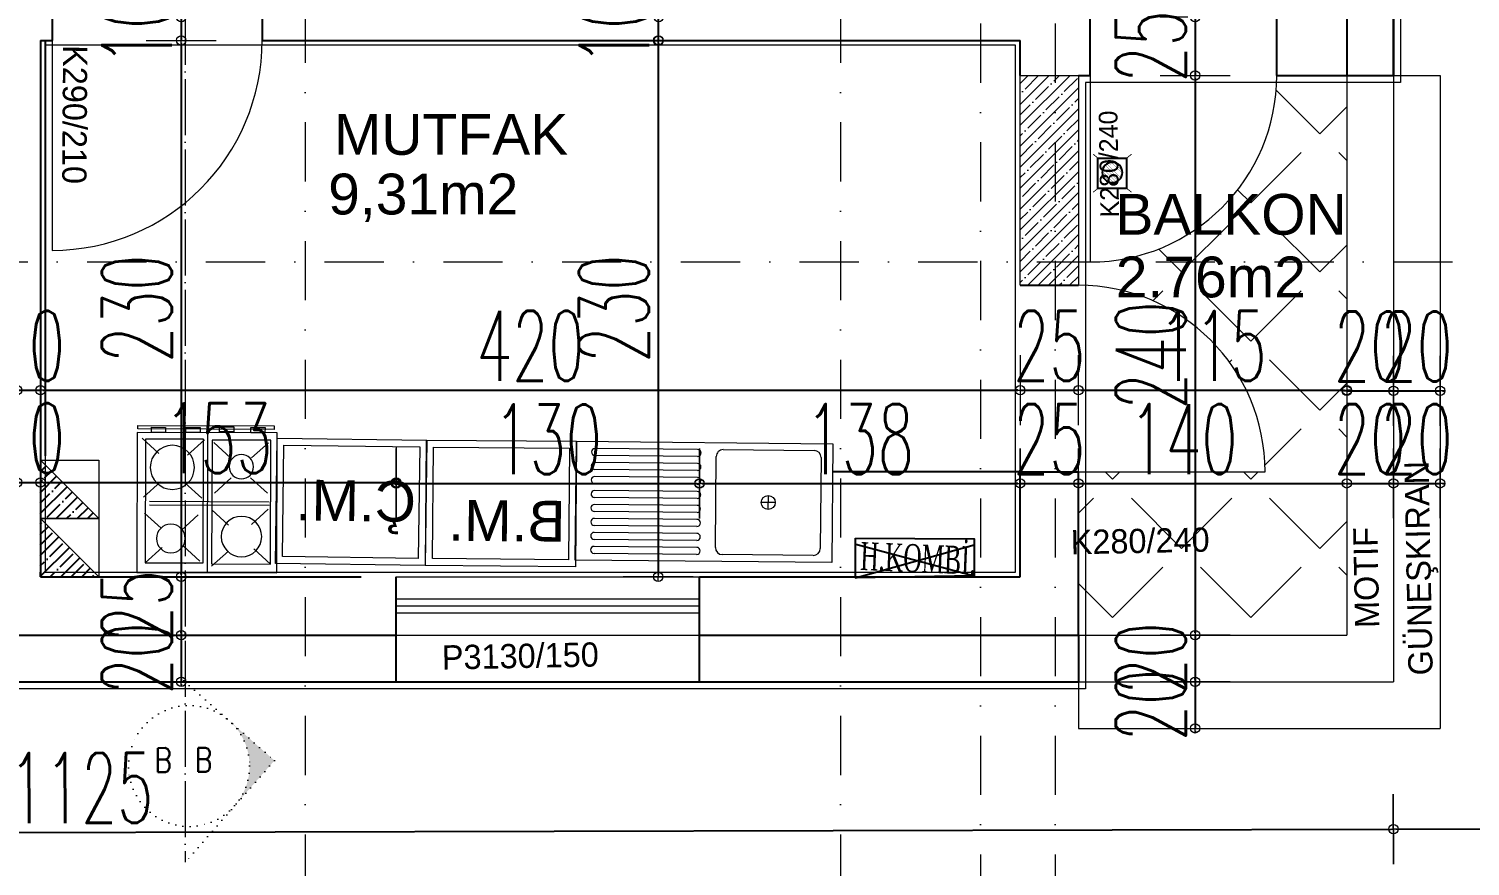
# Model space of a CAD drawing. Header units: millimetres. Extents: x -16104 to 67872, y -88009 to 12107.
# Drawn here: x 22802 to 23420, y -7693 to -7334 of the extents above; entities that cross this region are included whole.
import ezdxf
from ezdxf.enums import TextEntityAlignment as Align

# ---------------------------------------------------------------- set-up
doc = ezdxf.new("R2010")
doc.units = ezdxf.units.MM
for name, pattern in [('ACAD_ISO04W100', [30, 24, -3, 0, -3]), ('ACAD_ISO07W100', [3, 0, -3]), ('DASHDOTX2', [50.8, 25.4, -12.7, 0, -12.7])]:
    doc.linetypes.add(name, pattern=pattern)
doc.layers.get('0').update_dxf_attribs({"color": 241})
for name, color, linetype, lineweight in [('AKS', 1, 'ACAD_ISO07W100', 5), ('akslar', 144, 'Continuous', 20), ('baca', 46, 'Continuous', 5), ('balkon', 6, 'Continuous', 5), ('duvar', 123, 'Continuous', 25), ('emsal&kolon', 1, 'Continuous', 5), ('kapı', 3, 'Continuous', 5), ('kolon', 1, 'Continuous', 5), ('OLCU', 54, 'Continuous', 13), ('PASEMCON', 2, 'Continuous', 9), ('pencere', 5, 'Continuous', 5), ('POZ', 36, 'Continuous', 18), ('SıVA', 40, 'Continuous', 9), ('tefriş', 30, 'Continuous', 5), ('ÖLÇÜ', 252, 'Continuous', 20)]:
    doc.layers.add(name, color=color, linetype=linetype, lineweight=lineweight)
doc.styles.add('DIM', font='Txttw.shx', dxfattribs={"width": 0.6})
doc.styles.add('DIMENSIONS', font='simplex', dxfattribs={"width": 0.8})
doc.styles.add('DIN', font='times.ttf', dxfattribs={"width": 0.6})
doc.styles.add('M2', font='stylu.ttf', dxfattribs={"height": 10})
doc.dimstyles.new('50', dxfattribs={"dimscale": 0, "dimtxt": 30, "dimasz": 1, "dimexe": 0, "dimexo": 2, "dimgap": 4, "dimtad": 1, "dimdec": 0, "dimzin": 0, "dimdsep": 46, "dimtxsty": 'DIM', "dimblk1": 'DOT', "dimblk2": 'DOT', "dimsah": 1, "dimcen": 1.5, "dimdle": 3, "dimse1": 1, "dimse2": 1, "dimclrd": 256, "dimclre": 9, "dimclrt": 256, "dimadec": 0, "dimazin": 0, "dimtfac": 0.24, "dimtdec": 0, "dimtix": 1, "dimtmove": 2, "dimatfit": 3, "dimldrblk": 'DOT', "dimfxl": 0, "dimtolj": 1, "dimtzin": 15, "dimarcsym": 0})

# ---------------------------------------------------------------- blocks, each defined once
blk = doc.blocks.new('DOT')
for p, q in [((0, 15), (0, -15)), ((-2, 0), (0, 0)), ((2, 0), (0, 0))]:
    blk.add_line(p, q)
blk.add_circle((0, 0), 2)
blk = doc.blocks.new('*D6944')
at = {"layer": 'Defpoints', "color": 0, "transparency": 16777216}
for p in [(22796.82, -7528.61), (22806.82, -7528.61), (22806.82, -7528.61)]:
    blk.add_point(p, dxfattribs=at)
at = {"layer": 'OLCU', "lineweight": -2, "transparency": 16777216}
for p, q in [((22795.82, -7528.61), (22794.82, -7528.61)), ((22796.82, -7528.61), (22806.82, -7528.61)), ((22807.82, -7528.61), (22808.82, -7528.61))]:
    blk.add_line(p, q, dxfattribs=at)
blk.add_blockref('DOT', (22796.82, -7528.61), dxfattribs=at)
at = {"layer": 'OLCU', "lineweight": -2, "transparency": 16777216, "rotation": 180}
blk.add_blockref('DOT', (22806.82, -7528.61), dxfattribs=at)
at = {"layer": 'OLCU', "transparency": 16777216, "insert": (22801.82, -7509.61), "char_height": 30, "attachment_point": 5, "style": 'DIM'}
blk.add_mtext('\\A1;10', dxfattribs=at)
blk = doc.blocks.new('*D6945')
at = {"layer": 'Defpoints', "color": 0, "transparency": 16777216}
for p in [(22959.32, -7528.61), (22806.82, -7569.06), (22959.32, -7579.06)]:
    blk.add_point(p, dxfattribs=at)
at = {"layer": 'OLCU', "lineweight": -2, "transparency": 16777216}
blk.add_line((22807.82, -7528.61), (22958.32, -7528.61), dxfattribs=at)
at = {"layer": 'OLCU', "lineweight": -2, "transparency": 16777216, "rotation": 180}
blk.add_blockref('DOT', (22806.82, -7528.61), dxfattribs=at)
at = {"layer": 'OLCU', "lineweight": -2, "transparency": 16777216}
blk.add_blockref('DOT', (22959.32, -7528.61), dxfattribs=at)
at = {"layer": 'OLCU', "transparency": 16777216, "insert": (22883.07, -7509.61), "char_height": 30, "attachment_point": 5, "style": 'DIM'}
blk.add_mtext('\\A1;153', dxfattribs=at)
blk = doc.blocks.new('*D6946')
at = {"layer": 'Defpoints', "color": 0, "transparency": 16777216}
for p in [(23089.32, -7529.11), (22959.32, -7579.06), (23089.32, -7579.06)]:
    blk.add_point(p, dxfattribs=at)
at = {"layer": 'OLCU', "lineweight": -2, "transparency": 16777216}
blk.add_line((22960.32, -7529.11), (23088.32, -7529.11), dxfattribs=at)
at = {"layer": 'OLCU', "lineweight": -2, "transparency": 16777216, "rotation": 180}
blk.add_blockref('DOT', (22959.32, -7529.11), dxfattribs=at)
at = {"layer": 'OLCU', "lineweight": -2, "transparency": 16777216}
blk.add_blockref('DOT', (23089.32, -7529.11), dxfattribs=at)
at = {"layer": 'OLCU', "transparency": 16777216, "insert": (23024.32, -7510.11), "char_height": 30, "attachment_point": 5, "style": 'DIM'}
blk.add_mtext('\\A1;130', dxfattribs=at)
blk = doc.blocks.new('*D6947')
at = {"layer": 'Defpoints', "color": 0, "transparency": 16777216}
for p in [(23226.82, -7528.98), (23089.32, -7579.06), (23226.82, -7579.06)]:
    blk.add_point(p, dxfattribs=at)
at = {"layer": 'OLCU', "lineweight": -2, "transparency": 16777216}
blk.add_line((23090.32, -7528.98), (23225.82, -7528.98), dxfattribs=at)
at = {"layer": 'OLCU', "lineweight": -2, "transparency": 16777216, "rotation": 180}
blk.add_blockref('DOT', (23089.32, -7528.98), dxfattribs=at)
at = {"layer": 'OLCU', "lineweight": -2, "transparency": 16777216}
blk.add_blockref('DOT', (23226.82, -7528.98), dxfattribs=at)
at = {"layer": 'OLCU', "transparency": 16777216, "insert": (23158.07, -7509.98), "char_height": 30, "attachment_point": 5, "style": 'DIM'}
blk.add_mtext('\\A1;138', dxfattribs=at)
blk = doc.blocks.new('*D6948')
at = {"layer": 'Defpoints', "color": 0, "transparency": 16777216}
for p in [(23251.82, -7528.98), (23226.82, -7574.06), (23251.82, -7574.06)]:
    blk.add_point(p, dxfattribs=at)
at = {"layer": 'OLCU', "lineweight": -2, "transparency": 16777216}
for p, q in [((23225.82, -7528.98), (23224.82, -7528.98)), ((23226.82, -7528.98), (23251.82, -7528.98)), ((23252.82, -7528.98), (23253.82, -7528.98))]:
    blk.add_line(p, q, dxfattribs=at)
blk.add_blockref('DOT', (23226.82, -7528.98), dxfattribs=at)
at = {"layer": 'OLCU', "lineweight": -2, "transparency": 16777216, "rotation": 180}
blk.add_blockref('DOT', (23251.82, -7528.98), dxfattribs=at)
at = {"layer": 'OLCU', "transparency": 16777216, "insert": (23239.32, -7509.98), "char_height": 30, "attachment_point": 5, "style": 'DIM'}
blk.add_mtext('\\A1;25', dxfattribs=at)
blk = doc.blocks.new('*D7233')
at = {"layer": 'Defpoints', "color": 0, "transparency": 16777216}
for p in [(23226.82, -7528.98), (23366.82, -7528.98), (23366.82, -7528.98)]:
    blk.add_point(p, dxfattribs=at)
at = {"layer": 'OLCU', "lineweight": -2, "transparency": 16777216}
blk.add_line((23227.82, -7528.98), (23365.82, -7528.98), dxfattribs=at)
at = {"layer": 'OLCU', "lineweight": -2, "transparency": 16777216, "rotation": 180}
blk.add_blockref('DOT', (23226.82, -7528.98), dxfattribs=at)
at = {"layer": 'OLCU', "lineweight": -2, "transparency": 16777216}
blk.add_blockref('DOT', (23366.82, -7528.98), dxfattribs=at)
at = {"layer": 'OLCU', "transparency": 16777216, "insert": (23296.82, -7509.98), "char_height": 30, "attachment_point": 5, "style": 'DIM'}
blk.add_mtext('\\A1;140', dxfattribs=at)
blk = doc.blocks.new('*D7234')
at = {"layer": 'Defpoints', "color": 0, "transparency": 16777216}
for p in [(23366.82, -7528.98), (23386.82, -7528.98), (23386.82, -7528.98)]:
    blk.add_point(p, dxfattribs=at)
at = {"layer": 'OLCU', "lineweight": -2, "transparency": 16777216}
for p, q in [((23365.82, -7528.98), (23364.82, -7528.98)), ((23366.82, -7528.98), (23386.82, -7528.98)), ((23387.82, -7528.98), (23388.82, -7528.98))]:
    blk.add_line(p, q, dxfattribs=at)
blk.add_blockref('DOT', (23366.82, -7528.98), dxfattribs=at)
at = {"layer": 'OLCU', "lineweight": -2, "transparency": 16777216, "rotation": 180}
blk.add_blockref('DOT', (23386.82, -7528.98), dxfattribs=at)
at = {"layer": 'OLCU', "transparency": 16777216, "insert": (23376.82, -7509.98), "char_height": 30, "attachment_point": 5, "style": 'DIM'}
blk.add_mtext('\\A1;20', dxfattribs=at)
blk = doc.blocks.new('*D6949')
at = {"layer": 'Defpoints', "color": 0, "transparency": 16777216}
for p in [(23386.82, -7528.98), (23406.82, -7528.98), (23406.82, -7528.98)]:
    blk.add_point(p, dxfattribs=at)
at = {"layer": 'OLCU', "lineweight": -2, "transparency": 16777216}
for p, q in [((23385.82, -7528.98), (23384.82, -7528.98)), ((23386.82, -7528.98), (23406.82, -7528.98)), ((23407.82, -7528.98), (23408.82, -7528.98))]:
    blk.add_line(p, q, dxfattribs=at)
blk.add_blockref('DOT', (23386.82, -7528.98), dxfattribs=at)
at = {"layer": 'OLCU', "lineweight": -2, "transparency": 16777216, "rotation": 180}
blk.add_blockref('DOT', (23406.82, -7528.98), dxfattribs=at)
at = {"layer": 'OLCU', "transparency": 16777216, "insert": (23396.82, -7509.98), "char_height": 30, "attachment_point": 5, "style": 'DIM'}
blk.add_mtext('\\A1;20', dxfattribs=at)
blk = doc.blocks.new('*D6951')
at = {"layer": 'Defpoints', "color": 0, "transparency": 16777216}
for p in [(22796.82, -7489.06), (22806.82, -7489.06), (22806.82, -7489.06)]:
    blk.add_point(p, dxfattribs=at)
at = {"layer": 'OLCU', "lineweight": -2, "transparency": 16777216}
for p, q in [((22795.82, -7489.06), (22794.82, -7489.06)), ((22796.82, -7489.06), (22806.82, -7489.06)), ((22807.82, -7489.06), (22808.82, -7489.06))]:
    blk.add_line(p, q, dxfattribs=at)
blk.add_blockref('DOT', (22796.82, -7489.06), dxfattribs=at)
at = {"layer": 'OLCU', "lineweight": -2, "transparency": 16777216, "rotation": 180}
blk.add_blockref('DOT', (22806.82, -7489.06), dxfattribs=at)
at = {"layer": 'OLCU', "transparency": 16777216, "insert": (22801.82, -7470.06), "char_height": 30, "attachment_point": 5, "style": 'DIM'}
blk.add_mtext('\\A1;10', dxfattribs=at)
blk = doc.blocks.new('*D6952')
at = {"layer": 'Defpoints', "color": 0, "transparency": 16777216}
for p in [(22806.82, -7489.06), (23226.82, -7489.06), (23226.82, -7489.06)]:
    blk.add_point(p, dxfattribs=at)
at = {"layer": 'OLCU', "lineweight": -2, "transparency": 16777216}
blk.add_line((22807.82, -7489.06), (23225.82, -7489.06), dxfattribs=at)
at = {"layer": 'OLCU', "lineweight": -2, "transparency": 16777216, "rotation": 180}
blk.add_blockref('DOT', (22806.82, -7489.06), dxfattribs=at)
at = {"layer": 'OLCU', "lineweight": -2, "transparency": 16777216}
blk.add_blockref('DOT', (23226.82, -7489.06), dxfattribs=at)
at = {"layer": 'OLCU', "transparency": 16777216, "insert": (23016.82, -7470.06), "char_height": 30, "attachment_point": 5, "style": 'DIM'}
blk.add_mtext('\\A1;420', dxfattribs=at)
blk = doc.blocks.new('*D7235')
at = {"layer": 'Defpoints', "color": 0, "transparency": 16777216}
for p in [(23251.82, -7444.06), (23226.82, -7484.06), (23251.82, -7489.06)]:
    blk.add_point(p, dxfattribs=at)
at = {"layer": 'OLCU', "lineweight": -2, "transparency": 16777216}
for p, q in [((23225.82, -7489.06), (23224.82, -7489.06)), ((23226.82, -7489.06), (23251.82, -7489.06)), ((23252.82, -7489.06), (23253.82, -7489.06))]:
    blk.add_line(p, q, dxfattribs=at)
blk.add_blockref('DOT', (23226.82, -7489.06), dxfattribs=at)
at = {"layer": 'OLCU', "lineweight": -2, "transparency": 16777216, "rotation": 180}
blk.add_blockref('DOT', (23251.82, -7489.06), dxfattribs=at)
at = {"layer": 'OLCU', "transparency": 16777216, "insert": (23239.32, -7470.06), "char_height": 30, "attachment_point": 5, "style": 'DIM'}
blk.add_mtext('\\A1;25', dxfattribs=at)
blk = doc.blocks.new('*D7236')
at = {"layer": 'Defpoints', "color": 0, "transparency": 16777216}
for p in [(23251.82, -7489.06), (23366.82, -7489.06), (23366.82, -7489.06)]:
    blk.add_point(p, dxfattribs=at)
at = {"layer": 'OLCU', "lineweight": -2, "transparency": 16777216}
blk.add_line((23252.82, -7489.06), (23365.82, -7489.06), dxfattribs=at)
at = {"layer": 'OLCU', "lineweight": -2, "transparency": 16777216, "rotation": 180}
blk.add_blockref('DOT', (23251.82, -7489.06), dxfattribs=at)
at = {"layer": 'OLCU', "lineweight": -2, "transparency": 16777216}
blk.add_blockref('DOT', (23366.82, -7489.06), dxfattribs=at)
at = {"layer": 'OLCU', "transparency": 16777216, "insert": (23309.32, -7470.06), "char_height": 30, "attachment_point": 5, "style": 'DIM'}
blk.add_mtext('\\A1;115', dxfattribs=at)
blk = doc.blocks.new('*D7237')
at = {"layer": 'Defpoints', "color": 0, "transparency": 16777216}
for p in [(23366.82, -7489.06), (23386.82, -7489.06), (23386.82, -7489.28)]:
    blk.add_point(p, dxfattribs=at)
at = {"layer": 'OLCU', "lineweight": -2, "transparency": 16777216}
for p, q in [((23365.82, -7489.28), (23364.82, -7489.28)), ((23366.82, -7489.28), (23386.82, -7489.28)), ((23387.82, -7489.28), (23388.82, -7489.28))]:
    blk.add_line(p, q, dxfattribs=at)
blk.add_blockref('DOT', (23366.82, -7489.28), dxfattribs=at)
at = {"layer": 'OLCU', "lineweight": -2, "transparency": 16777216, "rotation": 180}
blk.add_blockref('DOT', (23386.82, -7489.28), dxfattribs=at)
at = {"layer": 'OLCU', "transparency": 16777216, "insert": (23376.82, -7470.28), "char_height": 30, "attachment_point": 5, "style": 'DIM'}
blk.add_mtext('\\A1;20', dxfattribs=at)
blk = doc.blocks.new('*D6953')
at = {"layer": 'Defpoints', "color": 0, "transparency": 16777216}
for p in [(23386.82, -7489.28), (23406.82, -7489.28), (23406.82, -7489.3)]:
    blk.add_point(p, dxfattribs=at)
at = {"layer": 'OLCU', "lineweight": -2, "transparency": 16777216}
for p, q in [((23385.82, -7489.3), (23384.82, -7489.3)), ((23386.82, -7489.3), (23406.82, -7489.3)), ((23407.82, -7489.3), (23408.82, -7489.3))]:
    blk.add_line(p, q, dxfattribs=at)
blk.add_blockref('DOT', (23386.82, -7489.3), dxfattribs=at)
at = {"layer": 'OLCU', "lineweight": -2, "transparency": 16777216, "rotation": 180}
blk.add_blockref('DOT', (23406.82, -7489.3), dxfattribs=at)
at = {"layer": 'OLCU', "transparency": 16777216, "insert": (23396.82, -7470.3), "char_height": 30, "attachment_point": 5, "style": 'DIM'}
blk.add_mtext('\\A1;20', dxfattribs=at)
blk = doc.blocks.new('*D7241')
at = {"layer": 'Defpoints', "color": 0, "transparency": 16777216}
for p in [(23336.82, -7329.06), (23301.82, -7354.06), (23336.82, -7354.06)]:
    blk.add_point(p, dxfattribs=at)
at = {"layer": 'OLCU', "lineweight": -2, "transparency": 16777216}
for p, q in [((23301.82, -7328.06), (23301.82, -7327.06)), ((23301.82, -7329.06), (23301.82, -7354.06)), ((23301.82, -7355.06), (23301.82, -7356.06))]:
    blk.add_line(p, q, dxfattribs=at)
for p, rotation in [((23301.82, -7329.06), 270), ((23301.82, -7354.06), 90)]:
    blk.add_blockref('DOT', p, dxfattribs=dict(at, rotation=rotation))
at = {"layer": 'OLCU', "transparency": 16777216, "insert": (23282.82, -7341.56), "char_height": 30, "attachment_point": 5, "rotation": 90, "style": 'DIM'}
blk.add_mtext('\\A1;25', dxfattribs=at)
blk = doc.blocks.new('*D7242')
at = {"layer": 'Defpoints', "color": 0, "transparency": 16777216}
for p in [(23336.82, -7354.06), (23301.82, -7594.06), (23336.82, -7594.06)]:
    blk.add_point(p, dxfattribs=at)
at = {"layer": 'OLCU', "lineweight": -2, "transparency": 16777216}
blk.add_line((23301.82, -7355.06), (23301.82, -7593.06), dxfattribs=at)
for p, rotation in [((23301.82, -7354.06), 90), ((23301.82, -7594.06), 270)]:
    blk.add_blockref('DOT', p, dxfattribs=dict(at, rotation=rotation))
at = {"layer": 'OLCU', "transparency": 16777216, "insert": (23282.82, -7474.06), "char_height": 30, "attachment_point": 5, "rotation": 90, "style": 'DIM'}
blk.add_mtext('\\A1;240', dxfattribs=at)
blk = doc.blocks.new('*D7243')
at = {"layer": 'Defpoints', "color": 0, "transparency": 16777216}
for p in [(23301.82, -7594.06), (23301.82, -7614.06), (23301.82, -7614.06)]:
    blk.add_point(p, dxfattribs=at)
at = {"layer": 'OLCU', "lineweight": -2, "transparency": 16777216}
for p, q in [((23301.82, -7593.06), (23301.82, -7592.06)), ((23301.82, -7594.06), (23301.82, -7614.06)), ((23301.82, -7615.06), (23301.82, -7616.06))]:
    blk.add_line(p, q, dxfattribs=at)
for p, rotation in [((23301.82, -7594.06), 270), ((23301.82, -7614.06), 90)]:
    blk.add_blockref('DOT', p, dxfattribs=dict(at, rotation=rotation))
at = {"layer": 'OLCU', "transparency": 16777216, "insert": (23282.82, -7604.06), "char_height": 30, "attachment_point": 5, "rotation": 90, "style": 'DIM'}
blk.add_mtext('\\A1;20', dxfattribs=at)
blk = doc.blocks.new('*D6956')
at = {"layer": 'Defpoints', "color": 0, "transparency": 16777216}
for p in [(23301.82, -7614.06), (23301.82, -7634.06), (23301.82, -7634.06)]:
    blk.add_point(p, dxfattribs=at)
at = {"layer": 'OLCU', "lineweight": -2, "transparency": 16777216}
for p, q in [((23301.82, -7613.06), (23301.82, -7612.06)), ((23301.82, -7614.06), (23301.82, -7634.06)), ((23301.82, -7635.06), (23301.82, -7636.06))]:
    blk.add_line(p, q, dxfattribs=at)
for p, rotation in [((23301.82, -7614.06), 270), ((23301.82, -7634.06), 90)]:
    blk.add_blockref('DOT', p, dxfattribs=dict(at, rotation=rotation))
at = {"layer": 'OLCU', "transparency": 16777216, "insert": (23282.82, -7624.06), "char_height": 30, "attachment_point": 5, "rotation": 90, "style": 'DIM'}
blk.add_mtext('\\A1;20', dxfattribs=at)
blk = doc.blocks.new('*D6961')
at = {"layer": 'Defpoints', "color": 0, "transparency": 16777216}
for p in [(23071.82, -7329.06), (23071.82, -7329.06), (23071.64, -7339.06)]:
    blk.add_point(p, dxfattribs=at)
at = {"layer": 'OLCU', "lineweight": -2, "transparency": 16777216}
for p, q in [((23071.82, -7328.06), (23071.82, -7327.06)), ((23071.82, -7339.06), (23071.82, -7329.06)), ((23071.82, -7340.06), (23071.82, -7341.06))]:
    blk.add_line(p, q, dxfattribs=at)
for p, rotation in [((23071.82, -7329.06), 270), ((23071.82, -7339.06), 90)]:
    blk.add_blockref('DOT', p, dxfattribs=dict(at, rotation=rotation))
at = {"layer": 'OLCU', "transparency": 16777216, "insert": (23052.82, -7334.06), "char_height": 30, "attachment_point": 5, "rotation": 90, "style": 'DIM'}
blk.add_mtext('\\A1;10', dxfattribs=at)
blk = doc.blocks.new('*D6964')
at = {"layer": 'Defpoints', "color": 0, "transparency": 16777216}
for p in [(22841.82, -7329.06), (22841.82, -7339.06), (22867.16, -7339.06)]:
    blk.add_point(p, dxfattribs=at)
at = {"layer": 'OLCU', "lineweight": -2, "transparency": 16777216}
for p, q in [((22867.16, -7328.06), (22867.16, -7327.06)), ((22867.16, -7329.06), (22867.16, -7339.06)), ((22867.16, -7340.06), (22867.16, -7341.06))]:
    blk.add_line(p, q, dxfattribs=at)
for p, rotation in [((22867.16, -7329.06), 270), ((22867.16, -7339.06), 90)]:
    blk.add_blockref('DOT', p, dxfattribs=dict(at, rotation=rotation))
at = {"layer": 'OLCU', "transparency": 16777216, "insert": (22848.16, -7334.06), "char_height": 30, "attachment_point": 5, "rotation": 90, "style": 'DIM'}
blk.add_mtext('\\A1;10', dxfattribs=at)
blk = doc.blocks.new('*D6965')
at = {"layer": 'Defpoints', "color": 0, "transparency": 16777216}
for p in [(22841.82, -7339.06), (22841.82, -7569.06), (22867.16, -7569.06)]:
    blk.add_point(p, dxfattribs=at)
at = {"layer": 'OLCU', "lineweight": -2, "transparency": 16777216}
blk.add_line((22867.16, -7340.06), (22867.16, -7568.06), dxfattribs=at)
for p, rotation in [((22867.16, -7339.06), 90), ((22867.16, -7569.06), 270)]:
    blk.add_blockref('DOT', p, dxfattribs=dict(at, rotation=rotation))
at = {"layer": 'OLCU', "transparency": 16777216, "insert": (22848.16, -7454.06), "char_height": 30, "attachment_point": 5, "rotation": 90, "style": 'DIM'}
blk.add_mtext('\\A1;230', dxfattribs=at)
blk = doc.blocks.new('*D6966')
at = {"layer": 'Defpoints', "color": 0, "transparency": 16777216}
for p in [(22867.16, -7569.06), (22867.16, -7594.06), (22867.16, -7594.06)]:
    blk.add_point(p, dxfattribs=at)
at = {"layer": 'OLCU', "lineweight": -2, "transparency": 16777216}
for p, q in [((22867.16, -7568.06), (22867.16, -7567.06)), ((22867.16, -7569.06), (22867.16, -7594.06)), ((22867.16, -7595.06), (22867.16, -7596.06))]:
    blk.add_line(p, q, dxfattribs=at)
for p, rotation in [((22867.16, -7569.06), 270), ((22867.16, -7594.06), 90)]:
    blk.add_blockref('DOT', p, dxfattribs=dict(at, rotation=rotation))
at = {"layer": 'OLCU', "transparency": 16777216, "insert": (22848.16, -7581.56), "char_height": 30, "attachment_point": 5, "rotation": 90, "style": 'DIM'}
blk.add_mtext('\\A1;25', dxfattribs=at)
blk = doc.blocks.new('*D6967')
at = {"layer": 'Defpoints', "color": 0, "transparency": 16777216}
for p in [(22867.16, -7594.06), (22867.16, -7614.06), (22867.16, -7614.06)]:
    blk.add_point(p, dxfattribs=at)
at = {"layer": 'OLCU', "lineweight": -2, "transparency": 16777216}
for p, q in [((22867.16, -7593.06), (22867.16, -7592.06)), ((22867.16, -7594.06), (22867.16, -7614.06)), ((22867.16, -7615.06), (22867.16, -7616.06))]:
    blk.add_line(p, q, dxfattribs=at)
for p, rotation in [((22867.16, -7594.06), 270), ((22867.16, -7614.06), 90)]:
    blk.add_blockref('DOT', p, dxfattribs=dict(at, rotation=rotation))
at = {"layer": 'OLCU', "transparency": 16777216, "insert": (22848.16, -7604.06), "char_height": 30, "attachment_point": 5, "rotation": 90, "style": 'DIM'}
blk.add_mtext('\\A1;20', dxfattribs=at)
blk = doc.blocks.new('new block')
at = {"layer": 'tefriş'}
for p, q in [((1269.85, 5670.26), (1379.85, 5670.26)), ((1269.85, 5619.26), (1269.85, 5670.26)), ((1277.85, 5667.26), (1316.85, 5667.26)), ((1327.85, 5667.26), (1371.85, 5667.26)), ((1379.85, 5670.26), (1379.85, 5619.26)), ((1274.85, 5625.26), (1274.85, 5664.26)), ((1319.85, 5664.26), (1319.85, 5625.26)), ((1327.85, 5664.26), (1371.85, 5664.26)), ((1327.85, 5661.26), (1371.85, 5661.26)), ((1327.85, 5658.26), (1371.85, 5658.26)), ((1327.85, 5655.26), (1371.85, 5655.26)), ((1297.35, 5647.76), (1297.35, 5641.76)), ((1327.85, 5652.26), (1371.85, 5652.26)), ((1327.85, 5649.26), (1371.85, 5649.26)), ((1294.35, 5644.76), (1300.35, 5644.76)), ((1327.85, 5646.26), (1371.85, 5646.26)), ((1327.85, 5643.26), (1371.85, 5643.26)), ((1327.85, 5640.26), (1371.85, 5640.26)), ((1327.85, 5637.26), (1371.85, 5637.26)), ((1327.85, 5634.26), (1371.85, 5634.26)), ((1327.85, 5631.26), (1371.85, 5631.26)), ((1327.85, 5628.26), (1371.85, 5628.26)), ((1327.85, 5625.26), (1371.85, 5625.26)), ((1379.85, 5619.26), (1269.85, 5619.26)), ((1316.85, 5622.26), (1277.85, 5622.26)), ((1327.85, 5622.26), (1371.85, 5622.26))]:
    blk.add_line(p, q, dxfattribs=at)
blk.add_circle((1297.35, 5644.76), 3, dxfattribs=at)
for centre, radius, start, end in [((1277.85, 5664.26), 3, 90, 180), ((1316.85, 5664.26), 3, 0, 90), ((1327.85, 5665.76), 1.5, 90, 270), ((1371.85, 5665.76), 1.5, 270, 90), ((1327.85, 5659.76), 1.5, 90, 270), ((1371.85, 5659.76), 1.5, 270, 90), ((1327.85, 5653.76), 1.5, 90, 270), ((1371.85, 5653.76), 1.5, 270, 90), ((1327.85, 5647.76), 1.5, 90, 270), ((1371.85, 5647.76), 1.5, 270, 90), ((1327.85, 5641.76), 1.5, 90, 270), ((1371.85, 5641.76), 1.5, 270, 90), ((1327.85, 5635.76), 1.5, 90, 270), ((1371.85, 5635.76), 1.5, 270, 90), ((1327.85, 5629.76), 1.5, 90, 270), ((1371.85, 5629.76), 1.5, 270, 90), ((1277.85, 5625.26), 3, 180, 270), ((1316.85, 5625.26), 3, 270, 0), ((1327.85, 5623.76), 1.5, 90, 270), ((1371.85, 5623.76), 1.5, 270, 90)]:
    blk.add_arc(centre, radius, start, end, dxfattribs=at)
blk = doc.blocks.new('öu')
at = {"layer": 'tefriş'}
for points in [[(2090.97, -468.94), (2090.97, -404.72), (2037.16, -404.72), (2037.16, -468.94)], [(2087.97, -465.94), (2087.97, -407.72), (2040.16, -407.72), (2040.16, -465.94)]]:
    blk.add_lwpolyline(points, close=True, dxfattribs=at)
at = {"layer": 'tefriş', "insert": (2047.87, -459.36), "char_height": 17.5, "width": 1076.8413, "attachment_point": 9, "rotation": 270}
blk.add_mtext('{\\fArial|b0|i0|c162|p34;B.M.}', dxfattribs=at)
blk = doc.blocks.new('nb')
at = {"layer": 'tefriş'}
for points in [[(2093.6, -356.31), (2093.6, -292.09), (2039.78, -292.09), (2039.78, -356.31)], [(2090.6, -353.31), (2090.6, -295.09), (2042.78, -295.09), (2042.78, -353.31)]]:
    blk.add_lwpolyline(points, close=True, dxfattribs=at)
at = {"layer": 'tefriş', "insert": (2053.03, -347.96), "char_height": 17.5, "width": 1076.8413, "attachment_point": 9, "rotation": 270}
blk.add_mtext('{\\fArial|b0|i0|c162|p34;Ç.M.}', dxfattribs=at)
blk = doc.blocks.new('ocak')
at = {"layer": 'tefriş', "linetype": 'Continuous'}
for p, q in [((16296.72, -4660.22), (16356.72, -4660.22)), ((16296.72, -4720.22), (16296.72, -4660.22)), ((16300.32, -4664.37), (16325.23, -4664.37)), ((16300.32, -4717.41), (16300.32, -4664.37)), ((16307.53, -4670.9), (16300.32, -4664.37)), ((16316.56, -4671.64), (16323.76, -4665.1)), ((16325.23, -4664.37), (16325.23, -4717.41)), ((16327.06, -4660.22), (16327.06, -4720.22)), ((16336.03, -4669.44), (16328.83, -4662.97)), ((16328.83, -4664.01), (16354.1, -4664.01)), ((16328.83, -4717.05), (16328.83, -4664.01)), ((16346.89, -4670.54), (16354.1, -4664.01)), ((16354.1, -4664.01), (16354.1, -4717.05)), ((16356.72, -4660.22), (16356.72, -4720.22)), ((16299.96, -4685.67), (16307.16, -4679.2)), ((16323.03, -4685), (16315.83, -4678.47)), ((16328.83, -4687.14), (16336.03, -4680.61)), ((16353, -4687.5), (16345.8, -4680.97)), ((16302.09, -4689.27), (16353.36, -4689.27)), ((16306.79, -4699.04), (16299.59, -4692.57)), ((16302.09, -4690.74), (16353.36, -4690.74)), ((16317.29, -4698.67), (16324.49, -4692.2)), ((16337.13, -4700.87), (16329.93, -4694.34)), ((16345.43, -4700.87), (16352.69, -4694.34)), ((16298.86, -4717.84), (16306.06, -4711.31)), ((16325.59, -4717.11), (16318.39, -4710.58)), ((16329.56, -4716.01), (16336.76, -4709.54)), ((16353, -4716.01), (16345.8, -4709.54)), ((16356.72, -4720.22), (16296.72, -4720.22)), ((16325.23, -4717.41), (16300.32, -4717.41)), ((16308.93, -4720.28), (16302.83, -4720.28)), ((16302.83, -4720.28), (16302.83, -4722.48)), ((16308.93, -4722.48), (16308.93, -4720.28)), ((16317.6, -4720.28), (16317.6, -4722.48)), ((16323.76, -4720.28), (16317.6, -4720.28)), ((16323.76, -4722.48), (16323.76, -4720.28)), ((16354.1, -4717.05), (16328.83, -4717.05)), ((16338.17, -4720.65), (16332.06, -4720.65)), ((16332.06, -4720.65), (16332.06, -4722.84)), ((16338.17, -4722.84), (16338.17, -4720.65)), ((16345.43, -4720.28), (16345.43, -4722.48)), ((16351.53, -4720.28), (16345.43, -4720.28)), ((16351.53, -4722.48), (16351.53, -4720.28)), ((16297.03, -4721.75), (16297.03, -4723.21)), ((16355.5, -4721.75), (16297.03, -4721.75)), ((16297.03, -4723.21), (16355.5, -4723.21)), ((16302.83, -4722.48), (16308.93, -4722.48)), ((16317.6, -4722.48), (16323.76, -4722.48)), ((16332.06, -4722.84), (16338.17, -4722.84)), ((16345.43, -4722.48), (16351.53, -4722.48)), ((16355.5, -4723.21), (16355.5, -4721.75))]:
    blk.add_line(p, q, dxfattribs=at).dxf.unprotected_set("ltscale", 0)
for centre, radius in [((16311.31, -4674.81), 6.15), ((16341.58, -4675.72), 8.68), ((16311.86, -4705.33), 9.47), ((16341.46, -4705.69), 5.22)]:
    blk.add_circle(centre, radius, dxfattribs=at).dxf.unprotected_set("ltscale", 0)
blk = doc.blocks.new('*D7113')
at = {"layer": 'Defpoints', "color": 0, "transparency": 16777216}
for p in [(22261.82, -7680.01), (23386.82, -7677.27), (23386.82, -7677.27)]:
    blk.add_point(p, dxfattribs=at)
at = {"layer": 'OLCU', "lineweight": -2, "transparency": 16777216}
blk.add_line((22262.82, -7680.01), (23385.82, -7677.27), dxfattribs=at)
for p, rotation in [((22261.82, -7680.01), 180.1399202823359), ((23386.82, -7677.27), 0.1399202823359238)]:
    blk.add_blockref('DOT', p, dxfattribs=dict(at, rotation=rotation))
at = {"layer": 'OLCU', "transparency": 16777216, "insert": (22824.27, -7659.64), "char_height": 30, "attachment_point": 5, "rotation": 0.13992, "style": 'DIM'}
blk.add_mtext('\\A1;1125', dxfattribs=at)
blk = doc.blocks.new('A$C412C2498')
at = {"color": 5, "const_width": 0.6}
for points in [[(3.6, 24.3), (0.2, 27)], [(23.8, 24.3), (27.3, 27)], [(3.6, 3), (0.2, 0.2)], [(23.8, 3), (27.3, 0.2)]]:
    blk.add_lwpolyline(points, dxfattribs=at)
at = {"color": 5}
blk.add_lwpolyline([(23.8, 24.3), (3.6, 24.3), (3.6, 3), (23.8, 3)], close=True, dxfattribs=at)
at = {"const_width": 0.1}
for points in [[(6.7, 12.2), (14.6, 20.2)], [(6.8, 14.5), (12.4, 20.1)], [(7.1, 10.4), (16.4, 19.7)], [(7.9, 9.1), (17.8, 19)], [(8.8, 8), (18.9, 18.1)], [(10, 7.1), (19.8, 16.9)], [(11.3, 6.4), (20.4, 15.6)], [(13, 6), (20.8, 13.8)], [(14.8, 6.1), (20.8, 12.1)], [(17.4, 7), (19.8, 9.4)]]:
    blk.add_lwpolyline(points, dxfattribs=at)
blk.add_circle((13.7, 13.1), 7.12)
blk = doc.blocks.new('A$C5E2C1EC0')
at = {"xscale": 0.6105719971092185, "yscale": 0.6105719971092185, "zscale": 0.6105719971092185}
blk.add_blockref('A$C412C2498', (0, 0), dxfattribs=at)
blk = doc.blocks.new('ae')
at = {"layer": 'duvar'}
for p, q in [((75773.51, -20952.17), (75824.86, -20963.16)), ((75774.14, -20966.63), (75824.26, -20949.94))]:
    blk.add_line(p, q, dxfattribs=at)
blk.add_lwpolyline([(75773.26, -20949.63), (75824.12, -20947.34), (75824.86, -20963.16), (75774.14, -20966.63)], close=True, dxfattribs=at)
at = {"layer": 'PASEMCON', "color": 7, "style": 'DIN', "width": 0.6}
blk.add_text('H.KOMBİ.', height=12.004, rotation=0.66441, dxfattribs=at).set_placement((75775.83, -20963.19))
blk = doc.blocks.new('*D6847')
at = {"layer": 'Defpoints', "color": 0, "transparency": 16777216}
for p in [(23386.82, -7677.27), (23999.82, -7675.77), (23999.82, -7675.77)]:
    blk.add_point(p, dxfattribs=at)
at = {"layer": 'OLCU', "lineweight": -2, "transparency": 16777216}
blk.add_line((23387.82, -7677.26), (23998.82, -7675.77), dxfattribs=at)
for p, rotation in [((23999.82, -7675.77), 0.1399202823375777), ((23386.82, -7677.27), 180.1399202823376)]:
    blk.add_blockref('DOT', p, dxfattribs=dict(at, rotation=rotation))
at = {"layer": 'OLCU', "transparency": 16777216, "insert": (23693.27, -7657.52), "char_height": 30, "attachment_point": 5, "rotation": 0.13992, "style": 'DIM'}
blk.add_mtext('\\A1;613', dxfattribs=at)
blk = doc.blocks.new('*D7160')
at = {"layer": 'Defpoints', "color": 0, "transparency": 16777216}
for p in [(23366.82, -6839.56), (23440.09, -6839.56), (23366.82, -7594.06)]:
    blk.add_point(p, dxfattribs=at)
at = {"layer": 'OLCU', "lineweight": -2, "transparency": 16777216}
blk.add_line((23440.09, -7593.06), (23440.09, -6840.56), dxfattribs=at)
for p, rotation in [((23440.09, -6839.56), 90), ((23440.09, -7594.06), 270)]:
    blk.add_blockref('DOT', p, dxfattribs=dict(at, rotation=rotation))
at = {"layer": 'OLCU', "transparency": 16777216, "insert": (23421.09, -7216.81), "char_height": 30, "attachment_point": 5, "rotation": 90, "style": 'DIM'}
blk.add_mtext('\\A1;755', dxfattribs=at)
blk = doc.blocks.new('*D7139')
at = {"layer": 'Defpoints', "color": 0, "transparency": 16777216}
for p in [(23071.64, -7339.06), (23071.64, -7569.06), (23071.64, -7569.06)]:
    blk.add_point(p, dxfattribs=at)
at = {"layer": 'OLCU', "lineweight": -2, "transparency": 16777216}
blk.add_line((23071.64, -7340.06), (23071.64, -7568.06), dxfattribs=at)
for p, rotation in [((23071.64, -7339.06), 90), ((23071.64, -7569.06), 270)]:
    blk.add_blockref('DOT', p, dxfattribs=dict(at, rotation=rotation))
at = {"layer": 'OLCU', "transparency": 16777216, "insert": (23052.64, -7454.06), "char_height": 30, "attachment_point": 5, "rotation": 90, "style": 'DIM'}
blk.add_mtext('\\A1;230', dxfattribs=at)

msp = doc.modelspace()

# ---------------------------------------------------------------- hatches: boundary and pattern name
at = {"layer": 'AKS'}
msp.add_hatch(color=1, dxfattribs=at).paths.add_polyline_path([(22887.66, -7630.71), (22907.11, -7647.85), (22889.97, -7667.31, 0.198912), (22896.4, -7648.53, 0.198912)])
msp.add_hatch(color=1, dxfattribs=at).paths.add_polyline_path([(22887.66, -7630.71), (22907.11, -7647.85), (22889.97, -7667.31, 0.198912), (22896.4, -7648.53, 0.198912)])
msp.add_hatch(color=1, dxfattribs=at).paths.add_polyline_path([(22887.66, -7630.71), (22907.11, -7647.85), (22889.97, -7667.31, 0.198912), (22896.4, -7648.53, 0.198912)])
msp.add_hatch(color=1, dxfattribs=at).paths.add_polyline_path([(22887.66, -7630.71), (22907.11, -7647.85), (22889.97, -7667.31, 0.198912), (22896.4, -7648.53, 0.198912)])
at = {"layer": 'duvar'}
h = msp.add_hatch(dxfattribs=at)
h.set_pattern_fill('ANSI35,_O', color=256, angle=90)
h.set_pattern_definition([(45, (11431.674, -20686.118), (4.490128, -4.490128), []), (45, (11431.674, -20681.6276), (4.490128, -4.490128), [7.9375, -1.5875, 0, -1.5875])])
h.paths.add_polyline_path([(22829.72, -7541.97), (22829.72, -7543.97), (22806.72, -7543.97), (22806.72, -7520.97), (22808.72, -7520.97)])
h.paths.add_polyline_path([(22829.72, -7566.97), (22829.72, -7568.97), (22806.72, -7568.97), (22806.72, -7543.97)])
at = {"layer": 'kolon'}
h = msp.add_hatch(dxfattribs=at)
h.set_pattern_fill('ANSI35,_O', color=256)
h.set_pattern_definition([(45, (17758.7993, -10930.656), (-4.490128, 4.490128), []), (45, (17763.2895, -10930.656), (-4.490128, 4.490128), [7.9375, -1.5875, 0, -1.5875])])
h.paths.add_polyline_path([(23251.82, -7354.06), (23226.82, -7354.06), (23226.82, -7364.06), (23226.82, -7389.06), (23226.82, -7444.06), (23251.82, -7444.06)])
at = {"layer": 'ÖLÇÜ'}
h = msp.add_hatch(dxfattribs=at)
h.set_pattern_fill('ANGLE,_O', color=256, scale=6, angle=45)
h.set_pattern_definition([(45, (7204.273, 0), (-29.63485, 29.63485), [30.48, -11.43]), (135, (7204.273, 0), (-29.63485, -29.63485), [30.48, -11.43])])
h.paths.add_polyline_path([(23366.82, -7354.06), (23336.82, -7354.06, -0.414214), (23256.82, -7434.06), (23366.82, -7434.06)])
h.paths.add_polyline_path([(23366.82, -7434.06), (23251.82, -7434.06), (23251.82, -7444.06, -0.414214), (23331.82, -7524.06), (23251.82, -7524.06), (23251.82, -7594.06), (23366.82, -7594.06)])
h.paths.add_polyline_path([(23267.89, -7487.48), (23325.75, -7487.48), (23325.75, -7532.48), (23267.89, -7532.48)], flags=25)
h.paths.add_polyline_path([(23354.75, -7487.48), (23398.89, -7487.48), (23398.89, -7532.48), (23354.75, -7532.48)], flags=9)
h.paths.add_polyline_path([(23282.1, -7447.56), (23336.53, -7447.56), (23336.53, -7492.56), (23282.1, -7492.56)], flags=24)
h.paths.add_polyline_path([(23354.75, -7447.78), (23398.89, -7447.78), (23398.89, -7492.78), (23354.75, -7492.78)], flags=9)
h.paths.add_polyline_path([(23260.32, -7504.7), (23260.32, -7443.42), (23305.32, -7443.42), (23305.32, -7504.7)], flags=25)
h.paths.add_polyline_path([(23260.32, -7626.13), (23260.32, -7581.99), (23305.32, -7581.99), (23305.32, -7626.13)], flags=9)
h.paths.add_polyline_path([(23245.71, -7563.84), (23326.22, -7562.24), (23325.86, -7544.47), (23245.35, -7546.07)], flags=9)
h.paths.add_polyline_path([(23265.4, -7427.24), (23353.69, -7427.24), (23353.69, -7453.86), (23265.4, -7453.86)], flags=9)
h.paths.add_polyline_path([(23267.05, -7400.13), (23371.19, -7400.13), (23371.19, -7426.99), (23267.05, -7426.99)], flags=9)

# ---------------------------------------------------------------- linework, layer by layer
msp.add_line((23226.82, -7524.06), (23146.44, -7524.06))
at = {"layer": 'AKS', "color": 1, "linetype": 'ACAD_ISO04W100'}
msp.add_line((22868.79, -5369.07), (22868.79, -7691.51), dxfattribs=at)
at = {"layer": 'AKS', "color": 1, "linetype": 'ACAD_ISO07W100'}
for p, q in [((22868.21, -7613.57), (22907.11, -7647.85)), ((22868.21, -7613.57), (22907.11, -7647.85)), ((22907.11, -7647.85), (22868.79, -7691.51))]:
    msp.add_line(p, q, dxfattribs=at)
msp.add_circle((22870.52, -7650.16), 25.93, dxfattribs=at)
msp.add_circle((22870.52, -7650.16), 25.93, dxfattribs=at)
msp.add_circle((22870.52, -7650.16), 25.93, dxfattribs=at)
msp.add_circle((22870.52, -7650.16), 25.93, dxfattribs=at)
at = {"layer": 'akslar', "linetype": 'DASHDOTX2'}
for p, q in [((22920.32, -5134.56), (22920.32, -7944.06)), ((23149.82, -5134.56), (23149.82, -7944.06)), ((23209.82, -5143.13), (23209.82, -7944.06)), ((23241.82, -5143.13), (23241.82, -7944.06)), ((21299.82, -7434.06), (24349.82, -7434.06))]:
    msp.add_line(p, q, dxfattribs=at)
at = {"layer": 'baca'}
for points in [[(22806.82, -7519.06), (22831.82, -7519.06), (22831.82, -7544.06), (22806.82, -7544.06), (22806.82, -7519.06), (22831.82, -7544.06)], [(22806.82, -7544.06), (22831.82, -7544.06), (22831.82, -7569.06), (22806.82, -7569.06), (22806.82, -7544.06), (22831.82, -7569.06)]]:
    msp.add_lwpolyline(points, dxfattribs=at)
at = {"layer": 'balkon'}
for p, q in [((23366.82, -7354.06), (23366.82, -7594.06)), ((23386.82, -7354.06), (23386.82, -7614.06)), ((23386.82, -7354.06), (23406.82, -7354.06)), ((23406.82, -7354.06), (23406.82, -7634.06)), ((23251.82, -7594.06), (23366.82, -7594.06)), ((23251.82, -7614.06), (23386.82, -7614.06)), ((23251.82, -7614.06), (23251.82, -7634.06)), ((23251.82, -7634.06), (23406.82, -7634.06))]:
    msp.add_line(p, q, dxfattribs=at)
at = {"layer": 'duvar'}
for p, q in [((23366.82, -7226.56), (23366.82, -7354.06)), ((23386.82, -7354.06), (23386.82, -7226.56)), ((23386.82, -7226.56), (23386.82, -7354.06)), ((22811.82, -7329.06), (22811.82, -7339.06)), ((22901.82, -7329.06), (22901.82, -7339.06)), ((23256.82, -7354.06), (23256.82, -7329.06)), ((23336.82, -7354.06), (23336.82, -7329.06)), ((22806.82, -7339.06), (22806.82, -7517.23)), ((22806.82, -7339.06), (22811.82, -7339.06)), ((22808.82, -7339.06), (22808.82, -7517.23)), ((22901.82, -7339.06), (23226.82, -7339.06)), ((23226.82, -7354.06), (23226.82, -7339.06)), ((23251.82, -7354.06), (23256.82, -7354.06)), ((23251.82, -7354.06), (23251.82, -7354.06)), ((23251.82, -7354.06), (23251.82, -7354.06)), ((23336.82, -7354.06), (23366.82, -7354.06)), ((23366.82, -7354.06), (23386.82, -7354.06)), ((23226.82, -7444.06), (23251.82, -7444.06)), ((22806.82, -7517.23), (22806.82, -7569.06)), ((23226.82, -7569.06), (23226.82, -7524.06)), ((23226.82, -7524.06), (23251.82, -7524.06)), ((23251.82, -7594.06), (23251.82, -7524.06)), ((22806.82, -7569.06), (22806.82, -7567.06)), ((22806.82, -7569.06), (22944.32, -7569.06)), ((22959.32, -7614.06), (22959.32, -7569.06)), ((23089.32, -7569.06), (23226.82, -7569.06)), ((23089.32, -7614.06), (23089.32, -7569.06)), ((22796.82, -7594.06), (22959.32, -7594.06)), ((23089.32, -7594.06), (23251.82, -7594.06)), ((23251.82, -7594.06), (23251.82, -7614.06)), ((22574.32, -7614.06), (23089.32, -7614.06)), ((22704.32, -7614.06), (22959.32, -7614.06)), ((23089.32, -7614.06), (23251.82, -7614.06))]:
    msp.add_line(p, q, dxfattribs=at)
at = {"layer": 'emsal&kolon'}
msp.add_lwpolyline([(23226.82, -7354.06), (23251.82, -7354.06), (23251.82, -7444.06), (23226.82, -7444.06), (23226.82, -7354.06)], dxfattribs=at)
at = {"layer": 'kapı'}
for p, q in [((22811.82, -7339.06), (22811.82, -7429.06)), ((23256.82, -7354.06), (23256.82, -7434.06)), ((23251.82, -7524.06), (23331.82, -7524.06))]:
    msp.add_line(p, q, dxfattribs=at)
for centre, radius, start, end in [((22811.82, -7339.06), 90, 270, 0), ((23256.82, -7354.06), 80, 270, 0), ((23251.82, -7524.06), 80, 0, 90)]:
    msp.add_arc(centre, radius, start, end, dxfattribs=at)
at = {"layer": 'OLCU'}
msp.add_line((23089.32, -7614.06), (23089.32, -7614.06), dxfattribs=at)
at = {"layer": 'pencere'}
for p, q in [((22959.32, -7569.06), (23089.32, -7569.06)), ((22959.32, -7578.56), (23089.32, -7578.56)), ((22959.32, -7581.56), (23089.32, -7581.56)), ((22959.32, -7584.56), (23089.32, -7584.56)), ((22959.32, -7594.06), (23089.32, -7594.06))]:
    msp.add_line(p, q, dxfattribs=at)
at = {"layer": 'SıVA'}
for points in [[(23389.82, -6842.56), (23389.82, -7357.06), (23254.82, -7357.06), (23254.82, -7617.06), (22472.82, -7617.06), (22472.82, -7447.06), (22252.82, -7447.06), (22252.82, -6592.56), (21790.82, -6592.56), (21790.82, -6077.87), (21620.82, -6077.87), (21620.82, -5625.56), (21910.82, -5625.56), (21910.82, -5455.56), (23732.82, -5455.56), (23732.82, -5625.56), (24022.82, -5625.56), (24022.82, -6077.87), (23852.82, -6077.87), (23852.82, -6572.56), (23692.82, -6572.56), (23692.82, -6842.56)], [(23224.82, -7341.06), (22808.82, -7341.06), (22808.82, -7567.06), (23224.82, -7567.06)]]:
    msp.add_lwpolyline(points, close=True, dxfattribs=at)

# ---------------------------------------------------------------- block references
at = {"ltscale": 50, "xscale": -1, "rotation": 180}
msp.add_blockref('A$C5E2C1EC0', (23257.93, -7387.67), dxfattribs=at)
at = {"layer": 'pencere', "xscale": -1}
for name, p, rotation in [('nb', (23235.77, -9607.84), 269.2129970820496), ('öu', (23423.8, -9605.23), 269.5213064302137)]:
    msp.add_blockref(name, p, dxfattribs=dict(at, rotation=rotation))
at = {"layer": 'SıVA', "rotation": 357.0106623136604}
msp.add_blockref('ae', (-51421.39, 17320.26), dxfattribs=at)
at = {"layer": 'tefriş', "xscale": -1, "rotation": 179.822639495876}
msp.add_blockref('ocak', (6537, -12176.94), dxfattribs=at)
at = {"layer": 'tefriş', "rotation": 179.4630805684891}
msp.add_blockref('new block', (24469.01, -1904.86), dxfattribs=at)

# ---------------------------------------------------------------- texts
at = {"layer": 'AKS', "color": 1, "style": 'DIMENSIONS', "width": 0.8}
for p in [(22859.42, -7647.67), (22876.75, -7647.54)]:
    msp.add_text('B', height=10.37, rotation=0.42214, dxfattribs=at).set_placement(p, align=Align.MIDDLE)
at = {"layer": 'emsal&kolon', "char_height": 17.5, "width": 1076.8413, "attachment_point": 9}
for s, insert in [('{\\fArial|b0|i0|c162|p34;MUTFAK}', (23033.07, -7388.35)), ('{\\fArial|b0|i0|c162|p34;9,31m2}', (23011.67, -7416.92)), ('{\\fArial|b0|i0|c162|p34;BALKON}', (23366.82, -7422.61)), ('{\\fArial|b0|i0|c162|p34;2.76m2}', (23349.32, -7449.48))]:
    msp.add_mtext(s, dxfattribs=dict(at, insert=insert))
at = {"layer": 'POZ', "style": 'M2', "flags": 4}
for tag, p, height, rotation in [('K290/210', (22816.49, -7341.03), 10.4, 269.63996), ('K280/240', (23269.25, -7414.86), 8, 90.99934), ('GÜNEŞKIRAN', (23403.7, -7611.25), 10.4, 91.13919), ('K280/240', (23248.58, -7559.45), 10.4, 1.13919), ('MOTIF', (23380.8, -7590.91), 10.4, 91.13919), ('P3130/150', (22978.98, -7608.86), 10.4, 1.13919)]:
    msp.add_attdef(tag, p, 'K1 80/210', height=height, rotation=rotation, dxfattribs=at)

# ---------------------------------------------------------------- dimensions: what is measured, and where the dimension line sits
at = {"layer": 'OLCU'}
for base, p1, p2, picture, middle in [((23440.09308114, -6839.56011155), (23366.81697263, -7594.06011155), (23366.81697263, -6839.56011155), '*D7160', (23421.09308114, -7216.81011155)), ((22867.16, -7339.06), (22841.82, -7329.06), (22841.82, -7339.06), '*D6964', (22848.16, -7334.06)), ((23071.82, -7329.06), (23071.64, -7339.06), (23071.82, -7329.06), '*D6961', (23052.82, -7334.06)), ((23301.82, -7354.06), (23336.82, -7329.06), (23336.82, -7354.06), '*D7241', (23282.82, -7341.56)), ((22867.16, -7569.06), (22841.82, -7339.06), (22841.82, -7569.06), '*D6965', (22848.16, -7454.06)), ((23071.64, -7569.06), (23071.64, -7339.06), (23071.64, -7569.06), '*D7139', (23052.64, -7454.06)), ((23301.82, -7594.06), (23336.82, -7354.06), (23336.82, -7594.06), '*D7242', (23282.82, -7474.06)), ((22867.16, -7594.06), (22867.16, -7569.06), (22867.16, -7594.06), '*D6966', (22848.16, -7581.56)), ((22867.16, -7614.06), (22867.16, -7594.06), (22867.16, -7614.06), '*D6967', (22848.16, -7604.06)), ((23301.82, -7614.06), (23301.82, -7594.06), (23301.82, -7614.06), '*D7243', (23282.82, -7604.06)), ((23301.82, -7634.06), (23301.82, -7614.06), (23301.82, -7634.06), '*D6956', (23282.82, -7624.06))]:
    dim = msp.add_linear_dim(base=base, p1=p1, p2=p2, angle=90, dimstyle='50', override={"dimscale": 1}, dxfattribs=at)
    dim.commit()
    dim.dimension.update_dxf_attribs({"geometry": picture, "text_midpoint": middle})
for base, p1, p2, picture, middle in [((23251.82, -7489.06), (23226.82, -7484.06), (23251.82, -7444.06), '*D7235', (23239.32, -7470.06)), ((22806.82, -7489.06), (22796.82, -7489.06), (22806.82, -7489.06), '*D6951', (22801.82, -7470.06)), ((23226.82, -7489.06), (22806.82, -7489.06), (23226.82, -7489.06), '*D6952', (23016.82, -7470.06)), ((23366.82, -7489.06), (23251.82, -7489.06), (23366.82, -7489.06), '*D7236', (23309.32, -7470.06)), ((23386.82, -7489.28), (23366.82, -7489.06), (23386.82, -7489.06), '*D7237', (23376.82, -7470.28)), ((23406.82, -7489.3), (23386.82, -7489.28), (23406.82, -7489.28), '*D6953', (23396.82, -7470.3)), ((22806.82, -7528.61), (22796.82, -7528.61), (22806.82, -7528.61), '*D6944', (22801.82, -7509.61)), ((22959.31697263, -7528.61093838), (22806.81697263, -7569.06011155), (22959.31697263, -7579.06011155), '*D6945', (22883.06697263, -7509.61093838)), ((23089.32, -7529.11), (22959.32, -7579.06), (23089.32, -7579.06), '*D6946', (23024.32, -7510.11)), ((23226.81697263, -7528.98018199), (23089.31697263, -7579.06011155), (23226.81697263, -7579.06011155), '*D6947', (23158.06697263, -7509.98018199)), ((23251.82, -7528.98), (23226.82, -7574.06), (23251.82, -7574.06), '*D6948', (23239.32, -7509.98)), ((23366.82, -7528.98), (23226.82, -7528.98), (23366.82, -7528.98), '*D7233', (23296.82, -7509.98)), ((23386.82, -7528.98), (23366.82, -7528.98), (23386.82, -7528.98), '*D7234', (23376.82, -7509.98)), ((23406.82, -7528.98), (23386.82, -7528.98), (23406.82, -7528.98), '*D6949', (23396.82, -7509.98))]:
    dim = msp.add_linear_dim(base=base, p1=p1, p2=p2, dimstyle='50', override={"dimscale": 1}, dxfattribs=at)
    dim.commit()
    dim.dimension.update_dxf_attribs({"geometry": picture, "text_midpoint": middle})
for p1, p2, picture, middle in [((22261.82, -7680.01), (23386.82, -7677.27), '*D7113', (22824.27, -7659.64)), ((23386.82, -7677.27), (23999.82, -7675.77), '*D6847', (23693.27, -7657.52))]:
    dim = msp.add_aligned_dim(p1=p1, p2=p2, distance=0, dimstyle='50', override={"dimscale": 1}, dxfattribs=at)
    dim.commit()
    dim.dimension.update_dxf_attribs({"geometry": picture, "text_midpoint": middle})

doc.saveas('drawing.dxf')
